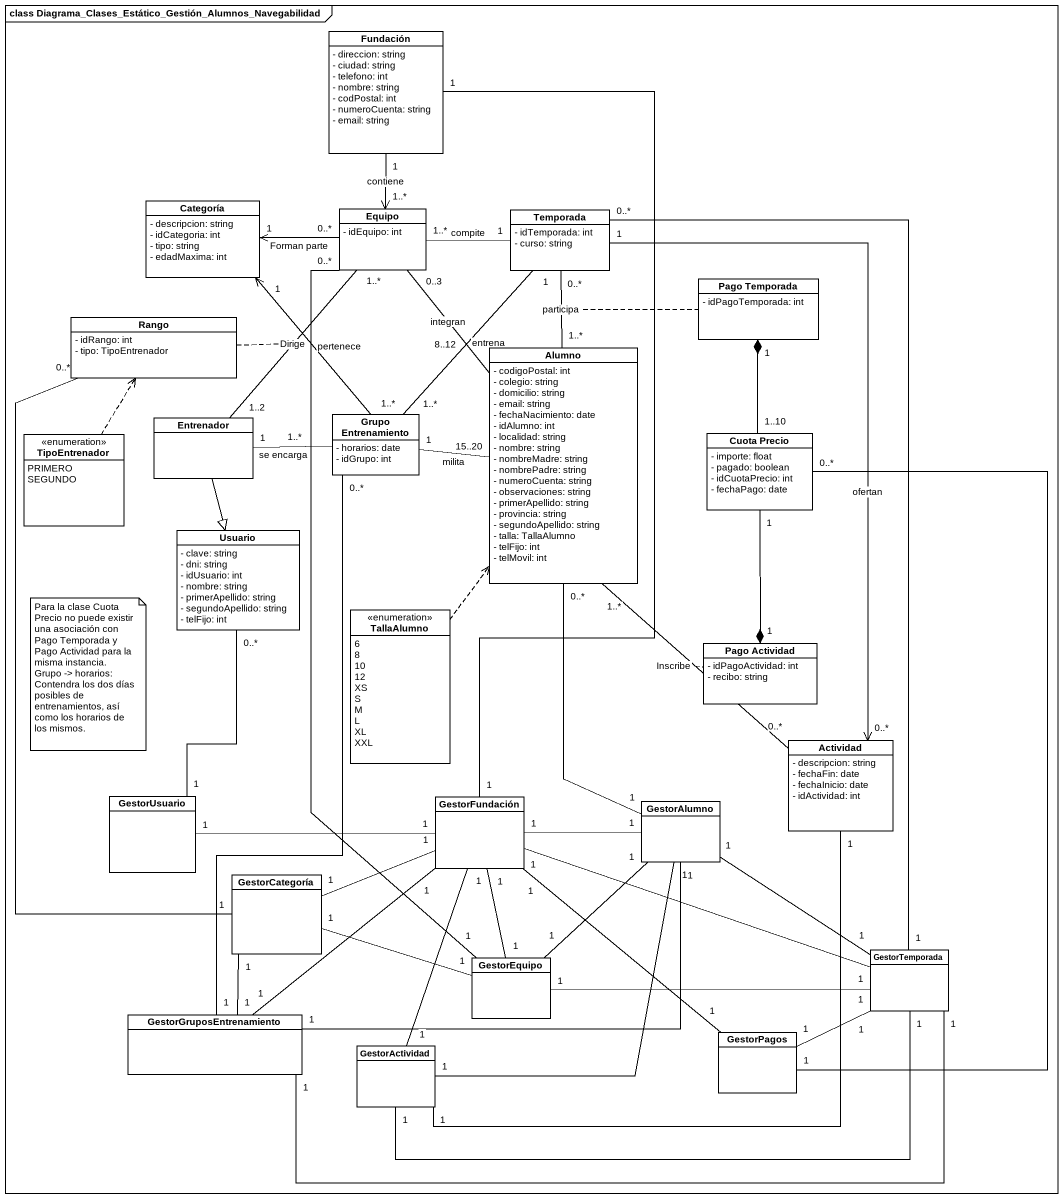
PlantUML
@startuml
mainframe class Diagrama_Clases_Estático_Gestión_Alumnos_Navegabilidad
hide circle
hide empty members
skinparam classAttributeIconSize 0
class Fundación {
  - direccion: string
  - ciudad: string
  - telefono: int
  - nombre: string
  - codPostal: int
  - numeroCuenta: string
  - email: string
}
class Categoría {
  - descripcion: string
  - idCategoria: int
  - tipo: string
  - edadMaxima: int
}
class Equipo {
  - idEquipo: int
}
class Temporada {
  - idTemporada: int
  - curso: string
}
class "Pago Temporada" as Pago_Temporada {
  - idPagoTemporada: int
}
class Rango {
  - idRango: int
  - tipo: TipoEntrenador
}
class Alumno {
  - codigoPostal: int
  - colegio: string
  - domicilio: string
  - email: string
  - fechaNacimiento: date
  - idAlumno: int
  - localidad: string
  - nombre: string
  - nombreMadre: string
  - nombrePadre: string
  - numeroCuenta: string
  - observaciones: string
  - primerApellido: string
  - provincia: string
  - segundoApellido: string
  - talla: TallaAlumno
  - telFijo: int
  - telMovil: int
}
enum TipoEntrenador {
  PRIMERO
  SEGUNDO
}
class Entrenador
class "Grupo Entrenamiento" as Grupo_Entrenamiento {
  - horarios: date
  - idGrupo: int
}
class "Cuota Precio" as Cuota_Precio {
  - importe: float
  - pagado: boolean
  - idCuotaPrecio: int
  - fechaPago: date
}
class Usuario {
  - clave: string
  - dni: string
  - idUsuario: int
  - nombre: string
  - primerApellido: string
  - segundoApellido: string
  - telFijo: int
}
enum TallaAlumno {
  6
  8
  10
  12
  XS
  S
  M
  L
  XL
  XXL
}
class "Pago Actividad" as Pago_Actividad {
  - idPagoActividad: int
  - recibo: string
}
class Actividad {
  - descripcion: string
  - fechaFin: date
  - fechaInicio: date
  - idActividad: int
}
class GestorUsuario
class GestorFundación
class GestorAlumno
class GestorCategoría
class GestorTemporada
class GestorEquipo
class GestorGruposEntrenamiento
class GestorActividad
class GestorPagos
Fundación "1" --> "1..*" Equipo : contiene
Equipo "0..*" -left-> "1" Categoría : Forman parte
Equipo "1..*" -right- "1" Temporada : compite
Temporada "0..*" -- "1..*" Alumno : participa
(Temporada, Alumno) .. Pago_Temporada
Temporada "1" --> "0..*" Actividad : ofertan
Alumno "8..12" -up- "0..3" Equipo : integran
Alumno "15..20" -left- "1" Grupo_Entrenamiento : milita
Alumno "1..*" -- "0..*" Actividad : Inscribe
(Alumno, Actividad) .. Pago_Actividad
TipoEntrenador .up.> Rango
Entrenador "1..2" -up- "1..*" Equipo : Dirige
(Entrenador, Equipo) .. Rango
Entrenador "1" -right- "1..*" Grupo_Entrenamiento : se encarga
Entrenador --|> Usuario
Grupo_Entrenamiento "1..*" -up-> "1" Categoría : pertenece
Grupo_Entrenamiento "1..*" -up- "1" Temporada : entrena
Cuota_Precio "1..10" -up-* "1" Pago_Temporada
Cuota_Precio "1" --* "1" Pago_Actividad
TallaAlumno .up.> Alumno
GestorUsuario "1" -up- "0..*" Usuario
GestorFundación "1" -up- "1" Fundación
GestorFundación "1" -left- "1" GestorUsuario
GestorFundación "1" -right- "1" GestorAlumno
GestorFundación "1" -left- "1" GestorCategoría
GestorFundación "1" -right- "1" GestorTemporada
GestorFundación "1" -- "1" GestorEquipo
GestorFundación "1" -- "1" GestorGruposEntrenamiento
GestorFundación "1" -- "1" GestorActividad
GestorFundación "1" -- "1" GestorPagos
GestorAlumno "1" -up- "0..*" Alumno
GestorCategoría "1" -up- "0..*" Rango
GestorTemporada "1" -up- "0..*" Temporada
GestorTemporada "1" -up- "1" GestorAlumno
GestorTemporada "1" -left- "1" GestorEquipo
GestorTemporada "1" -left- "1" GestorGruposEntrenamiento
GestorTemporada "1" -left- "1" GestorActividad
GestorEquipo "1" -up- "0..*" Equipo
GestorEquipo "1" -up- "1" GestorAlumno
GestorEquipo "1" -left- "1" GestorCategoría
GestorGruposEntrenamiento "1" -up- "0..*" Grupo_Entrenamiento
GestorGruposEntrenamiento "1" -right- "1" GestorAlumno
GestorGruposEntrenamiento "1" -up- "1" GestorCategoría
GestorActividad "1" -up- "1" Actividad
GestorActividad "1" -up- "1" GestorAlumno
GestorPagos "1" -up- "0..*" Cuota_Precio
GestorPagos "1" -right- "1" GestorTemporada
note as N1
  Para la clase Cuota Precio no puede existir una asociación con Pago Temporada y Pago Actividad para la misma instancia.
  Grupo -> horarios: Contendra los dos días posibles de entrenamientos, así como los horarios de los mismos.
end note
@enduml
